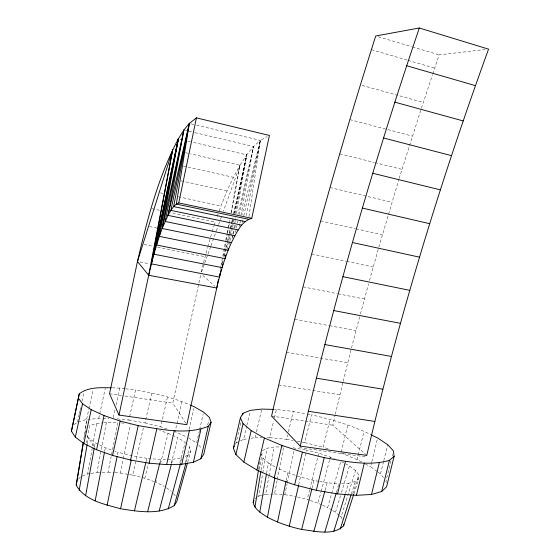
<?xml version="1.0" encoding="UTF-8"?>
<svg xmlns="http://www.w3.org/2000/svg" width="560" height="560" viewBox="0 0 560 560"><rect width="100%" height="100%" fill="white"/><g stroke="black" fill="none" stroke-linecap="round" stroke-linejoin="round"><path stroke-width="0.42" stroke-dasharray="2.8 2.1" d="M353.976 493.563L358.757 478.681L358.799 474.929L355.579 470.575L349.426 465.934L344.414 463.225M85.526 428.911L86.59 419.44L88.788 409.346M85.057 433.034L86.59 419.44L102.137 418.271M248.941 216.699L260.323 140.385L267.141 136.689M258.594 469.343L259.287 465.08M259.427 464.226L259.84 461.664M259.357 469.553L262.038 453.187M261.072 470.218L263.067 458.199L261.086 453.992M83.776 439.236L85.379 429.772M84.476 436.45L84.763 434.742M257.418 497L258.846 496.076L262.619 473.858M262.766 473.004L266.973 448.224L274.225 446.978L282.807 446.901M86.597 442.694L89.537 425.67L96.677 423.486L103.145 422.8M87.276 443.8L88.319 437.773L95.228 442.799L105.364 447.748L114.058 450.814M232.155 238.287L232.757 234.85M232.911 233.989L233.807 228.823M233.961 227.962L235.767 217.644M236.516 213.339L246.736 154.84L253.54 146.489L260.323 140.385L196.084 125.048M266.623 473.137L268.408 462.966L263.067 458.199M78.463 478.898L80.717 476.728L87.626 473.991L96.677 423.486M94.451 447.062L95.228 442.799M262.64 495.152L265.664 494.417L268.877 476.63M269.031 475.783L274.225 446.978M240.94 215.299L253.54 146.489L194.936 132.629M221.788 264.285L222.572 260.015M223.202 256.599L226.023 241.227M226.184 240.373L227.437 233.534M227.598 232.68L228.536 227.556M228.69 226.702L229.481 222.432M229.635 221.578L229.95 219.87M231.203 213.038L239.995 165.207L246.736 154.84L192.682 142.219M246.309 215.586L260.323 140.385L242.011 214.718M91.014 473.424L96.957 472.437L106.379 422.45L117.95 422.597L111.3 455.903M220.332 269.122L220.822 266.546M220.983 265.685L225.694 240.779M225.855 239.918L226.996 233.912M227.157 233.051L229.271 221.886M231.056 212.443L239.995 165.207L190.589 153.846M104.706 451.171L105.364 447.748M229.292 244.293L229.796 241.738M229.957 240.884L232.449 228.109M232.617 227.255L233.45 222.992M233.611 222.145L234.444 217.882M235.277 213.626L246.736 154.84L233.653 213.423M265.664 494.417L274.519 493.962L277.179 480.27M277.347 479.416L283.668 446.894M102.081 472.297L108.059 472.136L111.132 456.764M117.488 454.776L118.013 452.214L114.849 451.094M226.975 249.291L231.427 228.018M231.602 227.164L233.387 218.659M234.451 213.549L246.736 154.84L233.863 213.801M286.202 480.438L287.798 472.787L276.829 467.957M235.515 232.372L236.229 228.97M236.404 228.116L237.3 223.867M237.475 223.013L237.832 221.319M239.26 214.515L253.54 146.489L237.874 214.522M274.519 493.962L284.83 494.697L287.161 483.651M287.336 482.797L294.154 450.506M115.01 472.668L120.225 473.06L123.109 459.494M123.284 458.647L130.48 424.718M77.511 422.1L78.414 417.928M78.596 417.095L79.135 414.596M79.317 413.763L79.863 411.264M80.038 410.431L81.123 405.433M82.026 401.268L83.832 392.938M88.97 408.506L92.995 389.991M185.871 423.248L172.788 403.144L200.935 273.651M98.749 418.222L99.498 414.813M99.68 413.959L105.273 388.395M224.532 256.529L229.383 234.311M229.572 233.457L231.994 222.348M232.183 221.494L232.743 218.932M242.305 222.607L243.047 219.219M243.789 215.831L260.323 140.385M113.33 417.599L115.185 409.178M116.109 404.964L119.819 388.115L124.782 388.696M117.285 418.866L128.87 420.049L129.43 417.543M129.612 416.703L135.541 389.956C153.986 393.078 172.438 397.236 189.609 404.81M128.87 420.049L145.033 422.919L151.725 392.938M222.467 263.515L223.223 260.12M224.175 255.871L225.694 249.081M225.883 248.234L227.395 241.437M227.584 240.59L229.103 233.8M229.292 232.946L232.519 218.519M167.111 429.044L160.727 426.888L167.475 396.879M129.395 474.586L132.727 475.146L143.381 427.875M181.916 401.569L175.091 431.732L186.536 436.856M189.028 429.59L193.844 408.45M199.43 430.486L196.574 442.988L187.299 437.199M199.619 429.653L203.238 413.819M232.582 237.489L233.17 234.934M233.366 234.087L234.542 228.984M234.738 228.13L235.914 223.027M207.676 425.061L208.838 419.986M298.669 484.729L306.621 450.086L318.759 453.138L334.411 458.619M235.319 444.381L236.096 442.911L241.01 421.757M236.096 442.911L243.579 439.397L246.673 426.125M246.862 425.292L250.152 411.187M146.013 461.727L146.818 458.325L160.671 459.494L172.711 459.277L182.077 457.73L180.712 462.77M250.978 438.263L255.087 437.633L255.675 435.113M256.459 431.76L261.765 409.087M267.162 437.633L269.752 437.633L273.651 421.064M274.435 417.753L276.381 409.465L293.265 411.418L306.488 413.875M366.779 455.413L332.773 425.201L335.153 415.065M335.349 414.225L342.958 382.172M269.752 437.633L286.65 439.334L287.651 435.106M288.456 431.725L293.265 411.418M154.273 481.649L144.837 478.254L148.246 463.939M297.381 441.259L304.808 442.596L311.451 414.799C331.758 419.601 352.086 425.292 370.825 434.651M328.104 448.798L323.26 447.23L329.952 419.405M201.341 271.957L203.392 263.48M203.595 262.633L207.592 247.45M343.161 381.332L351.288 348.782M341.222 452.144L347.802 425.005M361.599 461.965L357.112 459.599L364.021 431.305M377.195 471.506L370.58 466.704L371.616 462.483M371.826 461.636L377.629 437.99M239.092 226.541L239.715 224.007M239.925 223.167L240.548 220.633M383.523 477.645L380.499 473.907L383.593 461.377M383.796 460.544L387.709 444.668M390.964 460.873L386.043 480.767L386.274 483.35M392.196 455.903L392.609 454.244M159.831 462.868L160.671 459.494M309.554 500.241L307.244 499.443L309.547 490.182M309.757 489.342L317.709 457.345M317.919 456.505L318.759 453.138M156.268 480.529L155.848 482.209L164.325 486.416M160.489 463.673L168.091 433.342L159.572 430.458M312.067 488.103L313.978 480.508L318.92 481.355M171.276 463.127L177.898 437.773L174.125 436.065M171.619 463.449L172.711 459.277M351.505 347.956L360.206 314.818M360.43 313.992L368.564 283.836M321.72 504.847L318.024 503.174L320.943 492.247M321.174 491.407L329.49 460.306M329.721 459.466L330.393 456.946M179.865 462.497L185.269 442.442L177.898 437.773M369.488 280.462L378.602 247.961M325.087 490.322L327.152 482.776L338.982 483.714M207.823 246.61L211.946 232.575M185.276 463.071L189.679 447.076L187.474 444.759M186.347 461.657L188.181 455.014L190.722 451.367L189.679 447.076M187.705 462.231L190.722 451.367M378.84 247.135L398.93 179.221M331.933 510.118L327.649 507.535L340.837 461.293L343.7 462.84M336.546 492.037L338.737 484.547M339.206 515.501L335.51 512.274L340.48 495.726M341.474 492.415L349.426 465.934M399.182 178.395L421.162 108.983M345.548 493.192L348.593 483.28L355.313 481.544L358.757 478.681M342.258 519.092L341.061 517.111L355.579 470.575M212.198 231.763L213.969 226.114M214.228 225.302L215.243 222.068L171.591 212.835M351.351 494.046L355.313 481.544M352.772 493.815L358.799 474.929M421.428 108.157L432.544 74.676M432.817 73.857L439.145 54.852L485.093 49.546M217.245 216.447L218.106 214.032M219.247 210.819C224.882 195.076 231.686 179.732 239.995 165.207L223.419 211.218M201.523 272.013L204.484 263.795M204.778 262.976L207.739 254.758M208.033 253.939L210.7 246.54M210.994 245.721L216.02 231.756M216.321 230.93L218.393 225.183M218.687 224.364L220.164 220.255M220.465 219.429L221.648 216.146M74.235 424.592L76.853 422.597M254.562 498.855L256.704 497.462M262.465 450.597L266.973 448.224M185.129 456.372L188.181 455.014M78.337 421.855L86.59 419.44M258.846 496.076L261.877 495.341M87.626 473.991L90.167 473.571M243.579 439.397L247.688 438.767M103.95 422.709L106.379 422.45M341.607 483.595L348.593 483.28M96.957 472.437L101.227 472.325M255.087 437.633L261.989 437.633M102.984 418.285L108.906 418.376M274.666 409.423L276.381 409.465M112.217 387.807L119.819 388.115M108.059 472.136L114.142 472.598M292.992 447.797L306.621 450.086M121.338 422.933L123.886 423.192M125.615 388.794L135.541 389.956M299.32 447.594L365.274 456.792M271.586 416.066L304.332 420.952M305.193 421.085L332.773 425.201M109.543 393.743L121.506 395.521M124.929 396.025L172.788 403.144M278.733 384.951L339.913 394.8M120.225 473.06L128.562 474.453M284.83 494.697L295.953 496.566M146.818 458.325L132.209 455.84L118.013 452.214M319.739 481.502L327.152 482.776M286.447 352.205L347.634 362.81M286.65 439.334L293.251 440.524M294.735 319.249L328.783 325.57M329.637 325.731L356.02 330.631M307.314 414.029L311.451 414.799M140.021 262.003L149.457 263.809M303.002 286.846L337.113 293.601M337.967 293.776L364.399 299.012M144.053 244.454L153.37 246.323M157.605 247.177L205.03 256.697M149.534 226.583L157.185 228.165M151.9 208.67L160.461 210.483M311.654 254.009L345.842 261.212M346.696 261.394L373.198 266.973M160.475 192.892L163.03 193.445M178.367 196.763L220.962 205.996M181.132 180.852L227.038 191.016M320.642 220.927L355.306 228.683M356.153 228.872L382.368 234.731M183.246 166.012L233.401 177.345M185.479 152.67L189.735 153.65M180.012 139.258L182.546 139.853M187.614 141.036L191.835 142.023M185.591 130.417L188.139 131.019M188.993 131.222L194.089 132.426M329.98 187.551L391.937 202.216M191.009 123.837L195.237 124.845M339.71 153.811L374.185 162.428M375.025 162.638L401.933 169.365M304.808 442.596L323.26 447.23M145.033 422.919L160.727 426.888M313.978 480.508L300.503 477.092L287.798 472.787M297.57 496.972L307.244 499.443M132.727 475.146L144.837 478.254M349.839 119.637L412.37 136.115M362.089 85.421L423.29 102.403M371.455 49.686L407.253 60.13M408.086 60.375L434.728 68.145M378.231 36.736L411.607 46.662M412.447 46.907L439.145 54.852M310.324 500.507L318.024 503.174M341.019 452.991L357.112 459.599M168.091 433.342L173.369 435.729M322.462 505.183L327.649 507.535M365.344 463.939L370.58 466.704M268.408 462.966L276.129 467.537M332.647 510.552L335.51 512.274M166.474 487.788L171.29 491.246M377.853 471.989L380.499 473.907M339.822 516.04L341.061 517.111M202.832 275.38L214.858 286.286M198.842 445.298L202.237 448.763M173.488 493.626L175.504 496.132M86.919 435.743L95.116 447.65"/><path stroke-width="0.84" d="M258.454 470.197L253.183 502.614C254.814 509.775 261.807 513.499 267.463 517.23C278.201 522.963 289.807 526.785 301.651 529.452C314.881 530.908 332.843 536.263 343.63 525.812L343.721 524.181M187.474 463.064L176.806 501.515L174.202 505.68C158.088 515.172 138.061 511.406 120.547 508.76C104.811 504.259 84.812 500.703 76.216 485.149L83.195 442.673M190.379 405.132L194.222 406.756L203.623 412.153L209.419 417.445L211.078 422.289L203.763 454.153L200.823 458.773L193.375 462.259L181.734 464.289L166.607 464.625L149.093 463.19L130.571 460.047L112.567 455.441L96.572 449.764L83.853 443.492L75.32 437.143L71.435 431.207L79.247 393.855C88.214 386.813 100.562 387.681 111.377 387.779M71.435 431.207L79.247 393.855M254.919 507.136L260.925 471.079M76.216 485.149L83.461 442.428M79.198 490.322L87.122 444.661M259.763 512.127L266.469 473.984M85.638 495.67L94.297 447.916M228.466 248.556L228.13 250.257L159.32 236.383L162.19 228.494L178.325 138.866L183.897 130.018L189.322 123.431L196.434 117.866L269.409 135.457L251.769 218.33C240.877 221.368 236.32 233.541 231.406 242.592C224.84 257.131 220.353 272.496 216.762 288.015L186.802 424.683L118.993 415.058L109.543 393.743L137.452 261.513C147.224 219.562 158.081 177.17 178.325 138.866L159.32 236.383L153.867 254.191L148.687 275.268L118.993 415.058M218.386 279.426L216.762 288.015L148.687 275.268L137.452 261.513L172.697 149.73L151.354 263.851L219.436 277.095L220.066 273.679M162.19 228.494L168.007 215.369L183.897 130.018L162.19 228.494L231.406 242.592M267.463 517.23L274.897 478.149M148.687 275.268L172.697 149.73M95.172 500.787L104.538 452.025M151.354 263.851L178.325 138.866L156.534 244.993L225.022 258.65L225.729 255.248M183.897 130.018L165.095 221.452L234.801 235.774M107.107 505.274L117.131 456.491M238.259 229.922L168.007 215.369C170.793 210.749 173.327 204.946 178.752 202.944L196.434 117.866M277.529 522.067L286.027 481.285M178.325 138.866L153.867 254.191L222.11 267.638L222.852 264.222M75.32 437.143L82.558 403.788L78.54 398.391M83.853 443.492L91.224 409.668L82.558 403.788M96.572 449.764L104.062 415.583L91.224 409.668M112.567 455.441L120.162 421.064L104.062 415.583M120.547 508.76L131.271 460.103M130.571 460.047L138.229 425.635C161.042 429.177 186.032 435.337 208.264 426.328L211.078 422.289M219.436 277.095L221.144 269.458M149.093 463.19L156.786 428.918M166.607 464.625L174.293 430.654M181.734 464.289L189.364 430.745M193.375 462.259L200.921 429.24M200.823 458.773L208.264 426.328M289.219 526.253L298.557 485.569M168.007 215.369L189.322 123.431L176.295 204.078L248.556 219.268M371.581 435.022L377.629 437.99L387.709 444.668L393.428 450.926L394.121 456.316L386.575 486.794L381.717 491.505L371.497 494.459L356.426 495.327L337.554 493.934L316.351 490.329L294.63 484.806L274.246 477.834L256.879 470.029L243.831 462.07L235.893 454.566L233.373 448.049L240.394 417.809L242.977 413.294L250.341 410.361L261.765 409.087L273.805 409.402M242.585 414.988L242.977 413.294M235.893 454.566L243.075 423.682L240.394 417.809M243.831 462.07L251.181 430.577L243.075 423.682M300.258 446.096C332.493 304.752 372.827 165.305 419.314 28L488.565 49.147C440.195 182.063 398.839 317.618 366.779 455.413L300.258 446.096L271.586 416.066C300.51 287.875 335.902 161.203 375.725 35.987L419.314 28M134.414 510.965L145.817 462.574M256.879 470.029L264.397 438.018L251.181 430.577M274.246 477.834L281.918 445.424L264.397 438.018M294.63 484.806L302.421 452.165L281.918 445.424M316.351 490.329L324.226 457.66C345.562 461.286 368.046 466.459 389.403 460.39L394.121 456.316M337.554 493.934L345.457 461.419M356.426 495.327L364.308 463.148M371.497 494.459L379.302 462.763M381.717 491.505L389.403 460.39M147.63 511.735L159.621 463.708M301.651 529.452L311.85 488.95M159.173 511.035L171.402 464.289M168.224 508.949L180.488 463.61M313.852 531.419L324.856 491.162M174.202 505.68L185.885 463.316M324.863 532L336.308 492.87M333.879 531.181L345.296 494.018M340.256 529.053L351.085 494.879M343.63 525.812L353.71 494.389M253.183 502.614L254.009 500.353M233.373 448.049L234.542 445.851M308.364 411.271L374.857 421.449M316.267 378.161L382.781 389.179M324.891 344.568L391.503 356.461M333.76 310.555L400.491 323.344M342.909 276.661L409.794 290.36M241.745 225.155L170.87 210.378L189.322 123.431L173.649 206.584L245.196 221.571M178.752 202.944L251.769 218.33M352.436 242.522L419.524 257.166M362.362 208.082L429.695 223.692M372.722 173.257L440.342 189.875M302.421 452.165L324.226 457.66M120.162 421.064L138.229 425.635M383.537 137.977L451.5 155.645M394.856 102.165L463.19 120.932M406.7 65.737L475.461 85.652"/></g></svg>
